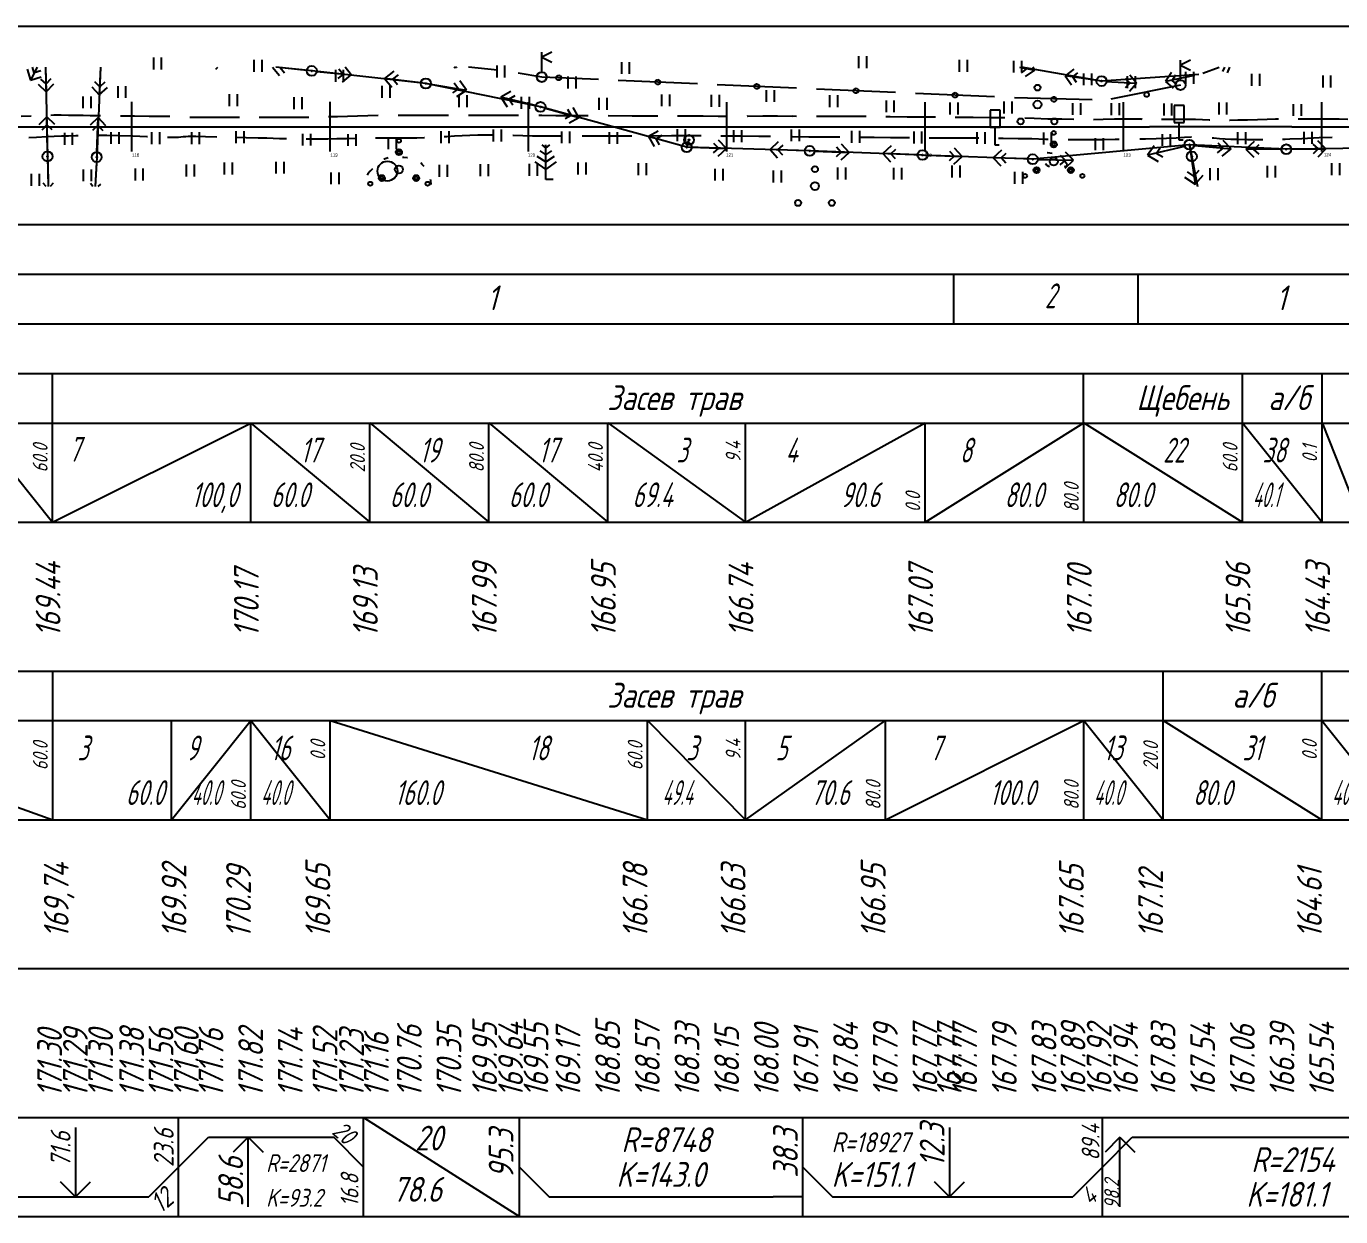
# Model space of a CAD drawing. Extents: x 2172 to 5772, y -842 to -248.
# Drawn here: x 5285.9 to 5418.5, y -730.6 to -610.6 of the extents above; entities that cross this region are included whole.
import ezdxf

# ---------------------------------------------------------------- set-up
doc = ezdxf.new("R2010")
doc.units = 0
doc.header["$MEASUREMENT"] = 0
doc.linetypes.add('CONTI', pattern=[0])
doc.layers.get('0').update_dxf_attribs({"linetype": 'CONTINUOUS'})
for name, color, linetype in [('DEFAULT', 7, 'CONTI'), ('SIT_LDEFAULT', 7, 'CONTI'), ('USLZNDEFAULT', 7, 'CONTI'), ('КРАСНЫЕ_ОТМЕТКИ', 1, 'CONTINUOUS'), ('ОСЬ_УКЛОН_И_КРИВАЯ', 1, 'CONTINUOUS'), ('ОТМЕТКИ_КЮВЕТОВ', 7, 'CONTINUOUS'), ('ЧЕРНЫЕ_ОТМЕТКИ', 7, 'CONTINUOUS')]:
    doc.layers.add(name, color=color, linetype=linetype)
doc.styles.add('SHRFT', font='TXT', dxfattribs={"width": 8.75})
doc.styles.add('ГОСТ', font='gost.TTF', dxfattribs={"oblique": 15, "height": 1})

# ---------------------------------------------------------------- blocks, each defined once
blk = doc.blocks.new('BL_2011')
at = {"color": 0}
for p, q in [((0, 0), (0, 6)), ((4, 0), (4, 6))]:
    blk.add_line(p, q, dxfattribs=at)
blk = doc.blocks.new('BL_26')
at = {"color": 0}
for radius in [2.5, 0.25]:
    blk.add_circle((0, 0), radius, dxfattribs=at)
blk = doc.blocks.new('BL_15')
at = {"color": 0}
for p, q in [((2.5, 17.5), (-2.5, 17.5)), ((-2.5, 17.5), (-2.5, 9)), ((2.5, 9), (2.5, 17.5)), ((-2.5, 9), (0, 9)), ((0, 0), (0, 9)), ((0, 9), (2.5, 9)), ((2, 0), (0, 0))]:
    blk.add_line(p, q, dxfattribs=at)
blk = doc.blocks.new('BL_4017')
at = {"color": 0}
for p, q in [((0, 2.5), (0, 12.5)), ((5, 12.5), (0, 10)), ((0, 10), (5, 7.5))]:
    blk.add_line(p, q, dxfattribs=at)
blk.add_circle((0, 0), 2.5, dxfattribs=at)
blk = doc.blocks.new('BL_2010')
at = {"color": 0}
for centre, radius in [((0, 14.45), 1), ((0, 8.65), 1.5), ((0, 8.65), 0.75), ((0, 0), 2), ((-14.45, -7.2), 1), ((-8.65, -4.35), 1.5), ((-8.65, -4.35), 0.75), ((8.65, -4.35), 1.5), ((8.65, -4.35), 0.75), ((14.45, -7.2), 1)]:
    blk.add_circle(centre, radius, dxfattribs=at)
blk = doc.blocks.new('BL_172')
at = {"color": 0}
for centre, radius in [((0, 8.5), 1.5), ((0, 0), 2), ((-8.5, -8.5), 1.5), ((8.5, -8.5), 1.5)]:
    blk.add_circle(centre, radius, dxfattribs=at)
blk = doc.blocks.new('BL_108')
at = {"color": 0}
for p, q in [((-3, 14.5), (0, 12.5)), ((-2, 17.5), (0, 15.75)), ((0, 0), (0, 17.5)), ((0, 15.75), (2, 17.5)), ((0, 12.5), (3, 14.5)), ((-5.5, 9), (0, 5)), ((-4.5, 11.75), (0, 9)), ((0, 9), (4.5, 11.75)), ((0, 5), (5.5, 9)), ((3.75, 0), (0, 0))]:
    blk.add_line(p, q, dxfattribs=at)
blk = doc.blocks.new('BL_2004')
at = {"color": 0}
blk.add_circle((0, 0), 5, dxfattribs=at)

msp = doc.modelspace()

# ---------------------------------------------------------------- linework, layer by layer
at = {"linetype": 'Continuous'}
for p, q in [((4736.6, -610.58), (5570.22, -610.58)), ((4736.6, -630.58), (5570.22, -630.58)), ((4736.6, -635.58), (5570.22, -635.58)), ((4736.6, -640.58), (5570.22, -640.58)), ((4736.6, -645.58), (5570.22, -645.58)), ((4736.6, -650.58), (5570.22, -650.58)), ((4736.6, -660.58), (5570.22, -660.58)), ((4736.6, -675.58), (5570.22, -675.58)), ((4736.6, -680.58), (5570.22, -680.58)), ((4736.6, -690.58), (5570.22, -690.58)), ((4736.6, -705.58), (5570.22, -705.58)), ((4736.6, -720.58), (5570.22, -720.58)), ((4736.6, -730.58), (5570.22, -730.58))]:
    msp.add_line(p, q, dxfattribs=at)
for p, q in [((5379.45, -635.58), (5379.45, -640.58)), ((5398.03, -635.58), (5398.03, -640.58))]:
    msp.add_line(p, q)
for points in [[(5288.6, -650.56), (5288.6, -645.58)], [(5392.55, -650.58), (5392.55, -645.58)], [(5408.6, -650.56), (5408.6, -645.58)], [(5416.62, -650.56), (5416.62, -645.58)], [(5288.6, -660.56), (5308.6, -650.58)], [(5288.61, -680.58), (5288.61, -675.58)], [(5400.59, -680.58), (5400.59, -675.58)], [(5416.6, -680.58), (5416.6, -675.58)]]:
    msp.add_lwpolyline(points, dxfattribs=at)
at = {"layer": 'DEFAULT', "color": 12, "linetype": 'CONTI'}
for p, q in [((5296.6, -623.22), (5296.6, -618.21)), ((5316.6, -623.22), (5316.6, -618.21)), ((5336.6, -623.22), (5336.6, -618.22)), ((5356.6, -623.22), (5356.6, -618.22)), ((5376.6, -623.22), (5376.59, -618.22)), ((5396.6, -623.21), (5396.59, -618.22)), ((5416.6, -623.22), (5416.6, -618.22)), ((5280.41, -620.72), (5321.17, -620.72)), ((5321.17, -620.72), (5322.46, -620.72)), ((5322.46, -620.72), (5323.76, -620.72)), ((5323.76, -620.72), (5325.05, -620.72)), ((5325.05, -620.72), (5326.34, -620.72)), ((5326.34, -620.72), (5327.63, -620.72)), ((5327.63, -620.72), (5328.93, -620.72)), ((5328.93, -620.72), (5330.22, -620.72)), ((5330.22, -620.72), (5331.51, -620.72)), ((5331.51, -620.72), (5332.8, -620.72)), ((5332.8, -620.72), (5334.1, -620.72)), ((5334.1, -620.72), (5335.39, -620.72)), ((5335.39, -620.72), (5336.68, -620.72)), ((5336.68, -620.72), (5337.98, -620.72)), ((5337.98, -620.72), (5387.23, -620.72)), ((5399.82, -620.72), (5399.23, -620.72)), ((5400.4, -620.72), (5399.82, -620.72)), ((5400.99, -620.72), (5400.4, -620.72)), ((5401.58, -620.72), (5400.99, -620.72)), ((5413.58, -620.72), (5467.43, -620.72))]:
    msp.add_line(p, q, dxfattribs=at)
for points in [[(5387.23, -620.72, 0), (5387.99, -620.72, 0)], [(5387.99, -620.72, 0), (5388.73, -620.72, 0)], [(5388.73, -620.72, 0), (5389.44, -620.72, 0)], [(5389.44, -620.72, 0), (5390.12, -620.72, 0)], [(5390.12, -620.72, 0), (5390.79, -620.72, 0)], [(5390.79, -620.72, 0), (5391.42, -620.72, 0)], [(5391.42, -620.72, 0), (5392.03, -620.72, 0)], [(5392.03, -620.72, 0), (5392.62, -620.72, 0)], [(5392.62, -620.72, 0), (5393.18, -620.71, 0)], [(5393.18, -620.71, 0), (5393.72, -620.71, 0)], [(5393.72, -620.71, 0), (5394.23, -620.72, 0)], [(5394.23, -620.72, 0), (5394.72, -620.72, 0)], [(5394.72, -620.72, 0), (5395.18, -620.72, 0)], [(5395.18, -620.72, 0), (5395.62, -620.71, 0)], [(5395.62, -620.71, 0), (5396.03, -620.71, 0)], [(5396.03, -620.71, 0), (5396.42, -620.72, 0)], [(5396.42, -620.72, 0), (5396.78, -620.71, 0)], [(5396.78, -620.71, 0), (5397.12, -620.72, 0)], [(5397.12, -620.72, 0), (5397.43, -620.72, 0)], [(5397.43, -620.72, 0), (5397.72, -620.72, 0)], [(5397.72, -620.72, 0), (5397.98, -620.72, 0)], [(5397.98, -620.72, 0), (5398.22, -620.72, 0)], [(5398.22, -620.72, 0), (5398.43, -620.72, 0)], [(5398.43, -620.72, 0), (5398.62, -620.72, 0)], [(5398.62, -620.72, 0), (5398.78, -620.72, 0)], [(5398.78, -620.72, 0), (5398.92, -620.72, 0)], [(5398.92, -620.72, 0), (5399.03, -620.72, 0)], [(5399.03, -620.72, 0), (5399.12, -620.72, 0)], [(5399.12, -620.72, 0), (5399.18, -620.72, 0)], [(5399.18, -620.72, 0), (5399.22, -620.72, 0)], [(5399.22, -620.72, 0), (5399.23, -620.72, 0)], [(5401.59, -620.72, 0), (5401.58, -620.72, 0)], [(5401.63, -620.72, 0), (5401.59, -620.72, 0)], [(5401.69, -620.72, 0), (5401.63, -620.72, 0)], [(5401.78, -620.72, 0), (5401.69, -620.72, 0)], [(5401.89, -620.72, 0), (5401.78, -620.72, 0)], [(5402.03, -620.72, 0), (5401.89, -620.72, 0)], [(5402.19, -620.72, 0), (5402.03, -620.72, 0)], [(5402.38, -620.72, 0), (5402.19, -620.72, 0)], [(5402.59, -620.71, 0), (5402.38, -620.72, 0)], [(5402.83, -620.72, 0), (5402.59, -620.71, 0)], [(5403.09, -620.72, 0), (5402.83, -620.72, 0)], [(5403.38, -620.72, 0), (5403.09, -620.72, 0)], [(5403.69, -620.72, 0), (5403.38, -620.72, 0)], [(5404.03, -620.72, 0), (5403.69, -620.72, 0)], [(5404.39, -620.72, 0), (5404.03, -620.72, 0)], [(5404.77, -620.72, 0), (5404.39, -620.72, 0)], [(5405.19, -620.72, 0), (5404.77, -620.72, 0)], [(5405.62, -620.72, 0), (5405.19, -620.72, 0)], [(5406.09, -620.72, 0), (5405.62, -620.72, 0)], [(5406.57, -620.72, 0), (5406.09, -620.72, 0)], [(5407.08, -620.71, 0), (5406.57, -620.72, 0)], [(5407.62, -620.72, 0), (5407.08, -620.71, 0)], [(5408.18, -620.72, 0), (5407.62, -620.72, 0)], [(5408.77, -620.72, 0), (5408.18, -620.72, 0)], [(5409.38, -620.72, 0), (5408.77, -620.72, 0)], [(5410.02, -620.72, 0), (5409.38, -620.72, 0)], [(5410.68, -620.72, 0), (5410.02, -620.72, 0)], [(5411.37, -620.72, 0), (5410.68, -620.72, 0)], [(5412.08, -620.72, 0), (5411.37, -620.72, 0)], [(5412.82, -620.72, 0), (5412.08, -620.72, 0)], [(5413.58, -620.72, 0), (5412.82, -620.72, 0)]]:
    msp.add_polyline3d(points, dxfattribs=at)
at = {"layer": 'SIT_LDEFAULT', "color": 7}
for p, q in [((5286.04, -614.91), (5286.36, -616)), ((5287.05, -614.72), (5286.36, -616)), ((5286.74, -615.29), (5286.57, -614.72)), ((5287.9, -614.72), (5288.09, -623.7)), ((5287.9, -614.72), (5287.96, -617.19)), ((5293.43, -614.72), (5293.05, -623.77)), ((5293.43, -614.72), (5293.31, -617.5)), ((5305.05, -614.9), (5305.28, -614.72)), ((5310.79, -614.72), (5311.47, -615.56)), ((5314.74, -615.08), (5311.12, -614.72)), ((5314.24, -615.03), (5311.13, -614.72)), ((5311.56, -614.76), (5311.61, -614.72)), ((5312, -615.31), (5311.56, -614.76)), ((5317.48, -614.86), (5317.92, -615.41)), ((5318.72, -615.49), (5318.09, -614.72)), ((5329.14, -614.74), (5329.09, -614.72)), ((5329.21, -614.76), (5329.14, -614.74)), ((5329.28, -614.75), (5329.21, -614.76)), ((5329.34, -614.74), (5329.28, -614.75)), ((5329.38, -614.72), (5329.34, -614.74)), ((5333.46, -614.99), (5330.53, -614.72)), ((5386.11, -614.72), (5387.65, -615)), ((5386.86, -614.85), (5386.28, -615.26)), ((5394.38, -616.11), (5386.3, -614.72)), ((5386.72, -615.64), (5387.65, -615)), ((5386.77, -614.72), (5386.86, -614.85)), ((5387.65, -615), (5387.45, -614.72)), ((5391.58, -614.9), (5390.72, -615.57)), ((5404.61, -615.32), (5406.24, -614.72)), ((5406.77, -614.72), (5406.58, -615.14)), ((5407.09, -615.26), (5407.32, -614.72)), ((5286.36, -616), (5287.44, -615.67)), ((5287.42, -615.09), (5286.74, -615.29)), ((5287.94, -616.39), (5287.43, -615.9)), ((5288.43, -615.88), (5287.94, -616.39)), ((5293.35, -616.7), (5292.87, -616.18)), ((5293.87, -616.22), (5293.35, -616.7)), ((5326.24, -616.35), (5314.74, -615.08)), ((5315.24, -615.13), (5318.72, -615.49)), ((5317.92, -615.41), (5317.37, -615.85)), ((5317.84, -616.2), (5318.72, -615.49)), ((5323.01, -615.12), (5322.08, -615.83)), ((5325.72, -616.27), (5322.08, -615.83)), ((5322.08, -615.83), (5322.82, -616.71)), ((5322.91, -615.92), (5323.5, -615.48)), ((5323.37, -616.47), (5322.91, -615.92)), ((5337.8, -618.71), (5326.24, -616.35)), ((5329.11, -616.29), (5329.53, -616.88)), ((5330.35, -617.03), (5329.68, -616.09)), ((5337.93, -615.7), (5335.55, -615.3)), ((5343.64, -615.95), (5337.93, -615.7)), ((5339.4, -615.74), (5339.41, -615.68)), ((5339.4, -615.81), (5339.4, -615.74)), ((5339.41, -615.87), (5339.4, -615.81)), ((5339.41, -615.68), (5339.44, -615.63)), ((5339.44, -615.92), (5339.41, -615.87)), ((5339.44, -615.63), (5339.48, -615.58)), ((5339.49, -615.97), (5339.44, -615.92)), ((5339.48, -615.58), (5339.54, -615.55)), ((5339.54, -616), (5339.49, -615.97)), ((5339.54, -615.55), (5339.6, -615.53)), ((5339.6, -616.02), (5339.54, -616)), ((5339.6, -615.53), (5339.66, -615.52)), ((5339.66, -616.02), (5339.6, -616.02)), ((5339.66, -615.52), (5339.72, -615.54)), ((5339.72, -616.01), (5339.66, -616.02)), ((5339.72, -615.54), (5339.78, -615.56)), ((5339.78, -615.98), (5339.72, -616.01)), ((5339.78, -615.56), (5339.82, -615.6)), ((5339.83, -615.94), (5339.78, -615.98)), ((5339.82, -615.6), (5339.86, -615.65)), ((5339.86, -615.89), (5339.83, -615.94)), ((5339.86, -615.65), (5339.89, -615.71)), ((5339.89, -615.83), (5339.86, -615.89)), ((5339.89, -615.71), (5339.89, -615.77)), ((5339.89, -615.77), (5339.89, -615.83)), ((5353.63, -616.39), (5345.64, -616.04)), ((5349.39, -616.18), (5349.4, -616.12)), ((5349.39, -616.24), (5349.39, -616.18)), ((5349.4, -616.3), (5349.39, -616.24)), ((5349.4, -616.12), (5349.43, -616.07)), ((5349.43, -616.36), (5349.4, -616.3)), ((5349.43, -616.07), (5349.47, -616.02)), ((5349.48, -616.4), (5349.43, -616.36)), ((5349.47, -616.02), (5349.53, -615.99)), ((5349.53, -615.99), (5349.59, -615.97)), ((5349.59, -615.97), (5349.65, -615.96)), ((5349.65, -615.96), (5349.71, -615.97)), ((5349.71, -615.97), (5349.77, -616)), ((5349.77, -616), (5349.82, -616.04)), ((5349.82, -616.04), (5349.85, -616.09)), ((5349.85, -616.33), (5349.82, -616.38)), ((5349.85, -616.09), (5349.88, -616.15)), ((5349.88, -616.27), (5349.85, -616.33)), ((5349.88, -616.15), (5349.88, -616.21)), ((5349.88, -616.21), (5349.88, -616.27)), ((5393.93, -616.06), (5390.72, -615.57)), ((5390.72, -615.57), (5391.35, -616.48)), ((5391.47, -615.69), (5391.99, -615.27)), ((5391.86, -616.26), (5391.47, -615.69)), ((5404.19, -615.45), (5394.38, -616.11)), ((5394.83, -616.16), (5397.92, -616.32)), ((5397.22, -616.31), (5396.77, -616.8)), ((5396.8, -615.8), (5397.22, -616.31)), ((5397.21, -617.11), (5397.92, -616.32)), ((5397.92, -616.32), (5397.24, -615.51)), ((5401.42, -615.25), (5400.83, -616.14)), ((5403.77, -615.56), (5400.83, -616.14)), ((5400.83, -616.14), (5401.6, -616.83)), ((5401.51, -616.04), (5401.86, -615.47)), ((5401.99, -616.46), (5401.51, -616.04)), ((5287.14, -616.41), (5287.96, -617.19)), ((5287.96, -617.19), (5288.74, -616.38)), ((5292.55, -616.67), (5293.31, -617.5)), ((5293.31, -617.5), (5294.14, -616.74)), ((5326.75, -616.42), (5330.35, -617.03)), ((5329.53, -616.88), (5328.93, -617.28)), ((5329.38, -617.66), (5330.35, -617.03)), ((5334.82, -617.14), (5333.82, -617.74)), ((5334.62, -617.92), (5335.25, -617.55)), ((5349.53, -616.44), (5349.48, -616.4)), ((5349.59, -616.46), (5349.53, -616.44)), ((5349.65, -616.46), (5349.59, -616.46)), ((5349.71, -616.45), (5349.65, -616.46)), ((5349.77, -616.42), (5349.71, -616.45)), ((5349.82, -616.38), (5349.77, -616.42)), ((5363.62, -616.82), (5355.63, -616.47)), ((5359.38, -616.62), (5359.39, -616.56)), ((5359.38, -616.68), (5359.38, -616.62)), ((5359.39, -616.74), (5359.38, -616.68)), ((5359.39, -616.56), (5359.42, -616.5)), ((5359.42, -616.8), (5359.39, -616.74)), ((5359.42, -616.5), (5359.46, -616.46)), ((5359.47, -616.84), (5359.42, -616.8)), ((5359.46, -616.46), (5359.52, -616.42)), ((5359.52, -616.88), (5359.47, -616.84)), ((5359.52, -616.42), (5359.58, -616.4)), ((5359.58, -616.89), (5359.52, -616.88)), ((5359.58, -616.4), (5359.64, -616.4)), ((5359.64, -616.9), (5359.58, -616.89)), ((5359.64, -616.4), (5359.7, -616.41)), ((5359.7, -616.89), (5359.64, -616.9)), ((5359.7, -616.41), (5359.76, -616.44)), ((5359.76, -616.86), (5359.7, -616.89)), ((5359.76, -616.44), (5359.81, -616.48)), ((5359.81, -616.82), (5359.76, -616.86)), ((5359.81, -616.48), (5359.84, -616.53)), ((5359.84, -616.77), (5359.81, -616.82)), ((5359.84, -616.53), (5359.87, -616.58)), ((5359.87, -616.71), (5359.84, -616.77)), ((5359.87, -616.58), (5359.87, -616.65)), ((5359.87, -616.65), (5359.87, -616.71)), ((5373.61, -617.26), (5365.62, -616.91)), ((5369.37, -617.05), (5369.38, -616.99)), ((5369.37, -617.12), (5369.37, -617.05)), ((5369.38, -617.18), (5369.37, -617.12)), ((5369.38, -616.99), (5369.41, -616.94)), ((5369.41, -617.23), (5369.38, -617.18)), ((5369.41, -616.94), (5369.46, -616.89)), ((5369.46, -617.28), (5369.41, -617.23)), ((5369.46, -616.89), (5369.51, -616.86)), ((5369.51, -617.31), (5369.46, -617.28)), ((5369.51, -616.86), (5369.57, -616.84)), ((5369.57, -617.33), (5369.51, -617.31)), ((5369.57, -616.84), (5369.63, -616.83)), ((5369.63, -617.33), (5369.57, -617.33)), ((5369.63, -616.83), (5369.69, -616.85)), ((5369.69, -617.32), (5369.63, -617.33)), ((5369.69, -616.85), (5369.75, -616.87)), ((5369.75, -617.29), (5369.69, -617.32)), ((5369.75, -616.87), (5369.8, -616.91)), ((5369.8, -617.25), (5369.75, -617.29)), ((5369.8, -616.91), (5369.83, -616.96)), ((5369.84, -617.2), (5369.8, -617.25)), ((5369.83, -616.96), (5369.86, -617.02)), ((5369.86, -617.15), (5369.84, -617.2)), ((5369.86, -617.02), (5369.87, -617.08)), ((5369.87, -617.08), (5369.86, -617.15)), ((5383.6, -617.7), (5375.61, -617.35)), ((5379.36, -617.49), (5379.37, -617.43)), ((5379.36, -617.55), (5379.36, -617.49)), ((5379.37, -617.62), (5379.36, -617.55)), ((5379.37, -617.43), (5379.4, -617.38)), ((5379.4, -617.67), (5379.37, -617.62)), ((5379.4, -617.38), (5379.45, -617.33)), ((5379.45, -617.72), (5379.4, -617.67)), ((5379.45, -617.33), (5379.5, -617.3)), ((5379.5, -617.3), (5379.56, -617.28)), ((5379.56, -617.28), (5379.62, -617.27)), ((5379.62, -617.27), (5379.68, -617.28)), ((5379.68, -617.28), (5379.74, -617.31)), ((5379.74, -617.31), (5379.79, -617.35)), ((5379.79, -617.35), (5379.82, -617.4)), ((5379.83, -617.64), (5379.79, -617.69)), ((5379.82, -617.4), (5379.85, -617.46)), ((5379.85, -617.58), (5379.83, -617.64)), ((5379.85, -617.46), (5379.86, -617.52)), ((5379.86, -617.52), (5379.85, -617.58)), ((5402.34, -616.51), (5395.31, -617.92)), ((5398.71, -617.43), (5398.73, -617.37)), ((5398.71, -617.49), (5398.71, -617.43)), ((5398.72, -617.55), (5398.71, -617.49)), ((5398.75, -617.61), (5398.72, -617.55)), ((5398.73, -617.37), (5398.76, -617.31)), ((5398.79, -617.65), (5398.75, -617.61)), ((5398.76, -617.31), (5398.8, -617.27)), ((5398.83, -617.69), (5398.79, -617.65)), ((5398.8, -617.27), (5398.85, -617.24)), ((5398.85, -617.24), (5398.9, -617.22)), ((5398.9, -617.22), (5398.95, -617.22)), ((5398.95, -617.22), (5399.01, -617.23)), ((5399.05, -617.68), (5399, -617.7)), ((5399.01, -617.23), (5399.06, -617.26)), ((5399.09, -617.64), (5399.05, -617.68)), ((5399.06, -617.26), (5399.1, -617.3)), ((5399.13, -617.59), (5399.09, -617.64)), ((5399.1, -617.3), (5399.13, -617.35)), ((5399.13, -617.35), (5399.15, -617.41)), ((5399.15, -617.53), (5399.13, -617.59)), ((5399.15, -617.41), (5399.16, -617.47)), ((5399.16, -617.47), (5399.15, -617.53)), ((5337.31, -618.58), (5333.82, -617.74)), ((5333.82, -617.74), (5334.44, -618.7)), ((5335, -618.52), (5334.62, -617.92)), ((5352.55, -622.77), (5337.8, -618.71)), ((5338.29, -618.84), (5341.66, -619.77)), ((5340.54, -618.94), (5340.89, -619.56)), ((5341.66, -619.77), (5341.1, -618.78)), ((5379.5, -617.75), (5379.45, -617.72)), ((5379.56, -617.77), (5379.5, -617.75)), ((5379.62, -617.77), (5379.56, -617.77)), ((5379.68, -617.76), (5379.62, -617.77)), ((5379.74, -617.73), (5379.68, -617.76)), ((5379.79, -617.69), (5379.74, -617.73)), ((5393.43, -618), (5385.6, -617.78)), ((5389.33, -617.92), (5389.34, -617.86)), ((5389.33, -617.99), (5389.33, -617.92)), ((5389.35, -618.05), (5389.33, -617.99)), ((5389.34, -617.86), (5389.37, -617.81)), ((5389.38, -618.1), (5389.35, -618.05)), ((5389.37, -617.81), (5389.41, -617.76)), ((5389.42, -618.15), (5389.38, -618.1)), ((5389.41, -617.76), (5389.46, -617.73)), ((5389.47, -618.18), (5389.42, -618.15)), ((5389.46, -617.73), (5389.52, -617.71)), ((5389.53, -618.2), (5389.47, -618.18)), ((5389.52, -617.71), (5389.58, -617.7)), ((5389.59, -618.2), (5389.53, -618.2)), ((5389.58, -617.7), (5389.64, -617.71)), ((5389.65, -618.19), (5389.59, -618.2)), ((5389.64, -617.71), (5389.7, -617.74)), ((5389.71, -618.16), (5389.65, -618.19)), ((5389.7, -617.74), (5389.75, -617.78)), ((5389.75, -618.12), (5389.71, -618.16)), ((5389.75, -617.78), (5389.78, -617.83)), ((5389.79, -618.07), (5389.75, -618.12)), ((5389.78, -617.83), (5389.81, -617.89)), ((5389.81, -618.01), (5389.79, -618.07)), ((5389.81, -617.89), (5389.82, -617.95)), ((5389.82, -617.95), (5389.81, -618.01)), ((5398.89, -617.71), (5398.83, -617.69)), ((5398.94, -617.71), (5398.89, -617.71)), ((5399, -617.7), (5398.94, -617.71)), ((5286.44, -619.64), (5285.42, -619.69)), ((5288.01, -619.7), (5287.23, -620.52)), ((5288.08, -623.2), (5288.01, -619.7)), ((5288.83, -620.48), (5288.01, -619.7)), ((5288.73, -619.55), (5288.44, -619.56)), ((5289.46, -619.55), (5288.73, -619.55)), ((5290.2, -619.56), (5289.46, -619.55)), ((5290.93, -619.57), (5290.2, -619.56)), ((5291.67, -619.59), (5290.93, -619.57)), ((5292.4, -619.61), (5291.67, -619.59)), ((5293.21, -619.77), (5292.38, -620.54)), ((5293.14, -619.62), (5292.4, -619.61)), ((5293.07, -623.27), (5293.21, -619.77)), ((5293.44, -619.62), (5293.14, -619.62)), ((5293.98, -620.61), (5293.21, -619.77)), ((5296.86, -619.65), (5295.44, -619.64)), ((5298.34, -619.67), (5296.86, -619.65)), ((5299.65, -619.68), (5298.34, -619.66)), ((5300.44, -619.69), (5299.65, -619.68)), ((5302.45, -619.78), (5302.44, -619.78)), ((5302.94, -619.78), (5302.45, -619.78)), ((5303.9, -619.78), (5302.94, -619.78)), ((5305.18, -619.78), (5303.9, -619.78)), ((5306.61, -619.78), (5305.18, -619.78)), ((5307.44, -619.78), (5306.61, -619.78)), ((5310.13, -619.79), (5309.44, -619.79)), ((5310.77, -619.79), (5310.13, -619.79)), ((5311.41, -619.79), (5310.77, -619.79)), ((5312.06, -619.79), (5311.41, -619.79)), ((5312.7, -619.79), (5312.06, -619.79)), ((5313.35, -619.79), (5312.7, -619.79)), ((5313.99, -619.78), (5313.35, -619.79)), ((5314.44, -619.77), (5313.99, -619.78)), ((5317.32, -619.7), (5316.44, -619.72)), ((5319.34, -619.65), (5317.32, -619.7)), ((5321.44, -619.59), (5319.34, -619.65)), ((5323.54, -619.56), (5323.46, -619.56)), ((5325.24, -619.56), (5323.54, -619.56)), ((5326.33, -619.57), (5325.24, -619.56)), ((5327.03, -619.58), (5326.33, -619.57)), ((5327.73, -619.58), (5327.03, -619.58)), ((5328.43, -619.59), (5327.73, -619.58)), ((5328.52, -619.59), (5328.43, -619.59)), ((5331.24, -619.59), (5330.54, -619.59)), ((5332.01, -619.58), (5331.24, -619.59)), ((5332.89, -619.57), (5332.01, -619.58)), ((5333.86, -619.57), (5332.89, -619.57)), ((5334.88, -619.56), (5333.86, -619.57)), ((5335.6, -619.57), (5334.88, -619.56)), ((5337.95, -619.59), (5337.62, -619.58)), ((5339.36, -619.6), (5337.95, -619.59)), ((5341.53, -619.61), (5339.36, -619.6)), ((5340.89, -619.56), (5340.28, -619.91)), ((5340.68, -620.33), (5341.66, -619.77)), ((5342.62, -619.62), (5341.53, -619.61)), ((5347.04, -619.63), (5344.63, -619.62)), ((5349.63, -619.64), (5347.04, -619.64)), ((5352.33, -619.65), (5351.63, -619.65)), ((5354.22, -619.65), (5352.33, -619.65)), ((5355.72, -619.66), (5354.22, -619.65)), ((5356.62, -619.66), (5355.72, -619.66)), ((5358.71, -619.65), (5358.63, -619.66)), ((5360.21, -619.65), (5358.71, -619.66)), ((5361.71, -619.65), (5360.21, -619.65)), ((5363.21, -619.66), (5361.71, -619.65)), ((5363.63, -619.66), (5363.21, -619.65)), ((5366.26, -619.67), (5365.63, -619.66)), ((5367.91, -619.68), (5366.26, -619.67)), ((5369.62, -619.69), (5367.91, -619.68)), ((5370.63, -619.69), (5369.62, -619.69)), ((5373.08, -619.71), (5372.63, -619.71)), ((5374.78, -619.73), (5373.08, -619.71)), ((5376.42, -619.74), (5374.78, -619.73)), ((5377.63, -619.75), (5376.42, -619.74)), ((5379.73, -619.77), (5379.62, -619.77)), ((5381.42, -619.78), (5379.73, -619.77)), ((5383.09, -619.8), (5381.42, -619.78)), ((5384.63, -619.82), (5383.09, -619.8)), ((5387.59, -619.88), (5386.63, -619.86)), ((5388.95, -619.93), (5387.59, -619.88)), ((5390.38, -619.96), (5388.95, -619.93)), ((5391.6, -619.99), (5390.38, -619.96)), ((5394.54, -619.99), (5393.58, -620)), ((5395.7, -619.96), (5394.54, -619.99)), ((5396.65, -619.94), (5395.7, -619.96)), ((5397.5, -619.95), (5396.65, -619.94)), ((5398.38, -619.96), (5397.5, -619.95)), ((5398.47, -619.97), (5398.38, -619.96)), ((5400.98, -619.99), (5400.42, -619.99)), ((5401.78, -619.99), (5400.98, -619.99)), ((5402.5, -619.98), (5401.78, -619.99)), ((5403.18, -619.98), (5402.5, -619.98)), ((5403.87, -619.99), (5403.18, -619.98)), ((5404.56, -620.01), (5403.87, -619.99)), ((5405.25, -620.04), (5404.56, -620.01)), ((5405.3, -620.04), (5405.25, -620.04)), ((5407.33, -620.07), (5407.27, -620.07)), ((5408.13, -620.06), (5407.33, -620.07)), ((5409.1, -620.05), (5408.13, -620.06)), ((5410.12, -620.02), (5409.1, -620.05)), ((5411.09, -619.99), (5410.12, -620.02)), ((5411.91, -619.96), (5411.09, -619.99)), ((5412.22, -619.95), (5411.91, -619.96)), ((5414.4, -619.94), (5414.22, -619.94)), ((5416.2, -619.96), (5414.4, -619.94)), ((5418.34, -619.96), (5416.2, -619.95)), ((5419.22, -619.97), (5418.34, -619.96)), ((5287.54, -621.01), (5288.03, -620.5)), ((5288.03, -620.5), (5288.54, -620.99)), ((5288.75, -621.67), (5289.49, -621.64)), ((5289.49, -621.64), (5290.22, -621.61)), ((5290.22, -621.61), (5290.95, -621.58)), ((5290.95, -621.58), (5291.19, -621.58)), ((5292.66, -621.05), (5293.18, -620.57)), ((5293.18, -620.57), (5293.66, -621.09)), ((5293.19, -621.56), (5294.08, -621.57)), ((5294.08, -621.57), (5295.32, -621.6)), ((5295.32, -621.6), (5296.7, -621.64)), ((5296.7, -621.64), (5298.09, -621.69)), ((5302.27, -621.67), (5302.52, -621.66)), ((5302.52, -621.66), (5303.05, -621.67)), ((5328.35, -621.69), (5329.13, -621.64)), ((5329.13, -621.64), (5329.91, -621.6)), ((5329.91, -621.6), (5330.69, -621.56)), ((5330.69, -621.56), (5331.47, -621.54)), ((5331.47, -621.54), (5332.28, -621.53)), ((5332.28, -621.53), (5333.05, -621.53)), ((5335.03, -621.57), (5335.05, -621.57)), ((5335.05, -621.57), (5336.02, -621.6)), ((5336.02, -621.6), (5336.99, -621.62)), ((5336.99, -621.62), (5337.93, -621.64)), ((5337.93, -621.64), (5339.24, -621.64)), ((5339.24, -621.64), (5340.01, -621.64)), ((5342, -621.64), (5343.51, -621.63)), ((5343.51, -621.63), (5346.07, -621.62)), ((5346.07, -621.62), (5347.01, -621.61)), ((5349.68, -621.14), (5348.69, -621.7)), ((5349.01, -621.61), (5351.01, -621.6)), ((5349.46, -621.92), (5350.08, -621.57)), ((5351.01, -621.6), (5352.97, -621.6)), ((5352.97, -621.6), (5354.01, -621.6)), ((5356, -621.62), (5356.39, -621.62)), ((5356.39, -621.62), (5358.11, -621.64)), ((5358.11, -621.64), (5359.82, -621.66)), ((5359.82, -621.66), (5361.01, -621.67)), ((5286.19, -621.79), (5286.98, -621.75)), ((5286.98, -621.75), (5288.02, -621.7)), ((5288.02, -621.7), (5288.75, -621.67)), ((5298.09, -621.69), (5298.18, -621.69)), ((5300.18, -621.76), (5300.28, -621.76)), ((5300.28, -621.76), (5300.8, -621.77)), ((5300.8, -621.77), (5301.04, -621.77)), ((5301.04, -621.77), (5301.29, -621.75)), ((5301.29, -621.75), (5301.54, -621.73)), ((5301.54, -621.73), (5301.78, -621.7)), ((5301.78, -621.7), (5302.03, -621.68)), ((5302.03, -621.68), (5302.27, -621.67)), ((5303.05, -621.67), (5304.03, -621.69)), ((5304.03, -621.69), (5305.18, -621.72)), ((5307.18, -621.77), (5308.11, -621.8)), ((5308.11, -621.8), (5309.32, -621.82)), ((5309.32, -621.82), (5310.2, -621.84)), ((5310.2, -621.84), (5310.85, -621.86)), ((5310.85, -621.86), (5311.5, -621.88)), ((5311.5, -621.88), (5312.16, -621.89)), ((5312.16, -621.89), (5312.18, -621.89)), ((5314.18, -621.93), (5314.77, -621.93)), ((5314.77, -621.93), (5315.5, -621.93)), ((5315.5, -621.93), (5316.35, -621.92)), ((5316.35, -621.92), (5317.28, -621.91)), ((5317.28, -621.91), (5318.25, -621.89)), ((5318.25, -621.89), (5319.18, -621.87)), ((5321.18, -621.84), (5321.65, -621.83)), ((5321.65, -621.83), (5322.39, -621.82)), ((5322.39, -621.82), (5323.13, -621.82)), ((5323.13, -621.82), (5323.86, -621.83)), ((5323.86, -621.83), (5324.6, -621.83)), ((5324.6, -621.83), (5325.34, -621.82)), ((5325.34, -621.82), (5326.07, -621.81)), ((5326.07, -621.81), (5326.12, -621.81)), ((5328.1, -621.7), (5328.35, -621.69)), ((5352.07, -622.63), (5348.69, -621.7)), ((5348.69, -621.7), (5349.25, -622.69)), ((5349.81, -622.53), (5349.46, -621.92)), ((5352.55, -622.77), (5352.78, -622.04)), ((5364.95, -623.14), (5352.55, -622.77)), ((5353.05, -622.78), (5356.55, -622.89)), ((5355.75, -622.86), (5355.23, -623.35)), ((5355.26, -622.35), (5355.75, -622.86)), ((5355.72, -623.66), (5356.55, -622.89)), ((5356.55, -622.89), (5355.77, -622.06)), ((5361.77, -622.24), (5360.95, -623.02)), ((5361.75, -623.04), (5362.26, -622.56)), ((5363.01, -621.69), (5363.2, -621.7)), ((5363.2, -621.7), (5364.85, -621.71)), ((5364.85, -621.71), (5366.49, -621.73)), ((5366.49, -621.73), (5368, -621.74)), ((5367.66, -622.74), (5368.14, -623.26)), ((5368.94, -623.29), (5368.17, -622.46)), ((5370.01, -621.76), (5371.45, -621.77)), ((5371.45, -621.77), (5373.09, -621.79)), ((5373.16, -622.64), (5372.33, -623.41)), ((5373.09, -621.79), (5374.71, -621.8)), ((5373.13, -623.44), (5373.65, -622.96)), ((5374.71, -621.8), (5375, -621.81)), ((5377, -621.82), (5377.91, -621.83)), ((5377.91, -621.83), (5379.56, -621.83)), ((5379.56, -621.83), (5381.23, -621.84)), ((5380.32, -623.71), (5379.56, -622.88)), ((5381.23, -621.84), (5382, -621.84)), ((5384, -621.85), (5384.46, -621.86)), ((5384.46, -621.86), (5385.96, -621.88)), ((5385.96, -621.88), (5387.35, -621.91)), ((5387.35, -621.91), (5388.73, -621.95)), ((5403.24, -622.52), (5387.45, -623.98)), ((5388.73, -621.95), (5389.01, -621.95)), ((5391.03, -622), (5391.67, -622)), ((5391.67, -622), (5393.12, -622.01)), ((5393.12, -622.01), (5394.5, -622)), ((5394.5, -622), (5395.74, -621.96)), ((5395.74, -621.96), (5396.17, -621.96)), ((5398.25, -621.93), (5398.83, -621.92)), ((5398.83, -621.92), (5399.9, -621.9)), ((5399.7, -622.64), (5399.01, -623.58)), ((5402.74, -622.69), (5399.01, -623.58)), ((5399.89, -623.42), (5400.3, -622.82)), ((5399.9, -621.9), (5400.94, -621.87)), ((5400.94, -621.87), (5401.9, -621.82)), ((5401.9, -621.82), (5402.74, -621.77)), ((5402.74, -621.77), (5403.41, -621.73)), ((5403.48, -623.7), (5403.24, -622.52)), ((5413.01, -622.98), (5403.24, -622.52)), ((5403.24, -622.52), (5404.06, -626.72)), ((5403.41, -621.74), (5403.46, -621.74)), ((5403.77, -622.6), (5407.45, -622.92)), ((5405.52, -621.82), (5405.69, -621.83)), ((5405.69, -621.83), (5406.26, -621.88)), ((5406.61, -622.87), (5406.04, -623.34)), ((5406.12, -622.34), (5406.61, -622.87)), ((5406.26, -621.88), (5406.84, -621.93)), ((5406.55, -623.67), (5407.45, -622.92)), ((5407.45, -622.92), (5406.66, -622.08)), ((5406.84, -621.93), (5407.41, -621.95)), ((5407.41, -621.95), (5408.13, -621.97)), ((5408.13, -621.97), (5409.09, -621.98)), ((5409.76, -622.19), (5408.93, -622.97)), ((5412.5, -622.98), (5408.93, -622.97)), ((5408.93, -622.97), (5409.74, -623.78)), ((5409.09, -621.98), (5410.14, -621.99)), ((5409.75, -622.99), (5410.27, -622.49)), ((5410.27, -623.49), (5409.75, -622.99)), ((5410.14, -621.99), (5410.63, -621.99)), ((5412.64, -621.96), (5412.68, -621.96)), ((5412.68, -621.96), (5412.91, -621.96)), ((5412.91, -621.96), (5413.37, -621.94)), ((5424.19, -622.84), (5413.01, -622.98)), ((5413.37, -621.94), (5414.57, -621.88)), ((5413.51, -622.97), (5417.01, -622.93)), ((5414.57, -621.88), (5416.33, -621.8)), ((5415.7, -622.45), (5416.21, -622.94)), ((5416.21, -622.94), (5415.71, -623.45)), ((5417.01, -622.93), (5416.2, -622.14)), ((5416.22, -623.74), (5417.01, -622.93)), ((5416.33, -621.8), (5417.64, -621.75)), ((5288.09, -623.7), (5288.16, -626.72)), ((5288.11, -624.2), (5288.16, -626.72)), ((5293.05, -623.77), (5292.91, -626.72)), ((5293.02, -624.27), (5292.91, -626.72)), ((5322.14, -623.94), (5321.99, -624.01)), ((5322.34, -623.87), (5322.14, -623.94)), ((5322.45, -623.85), (5322.34, -623.87)), ((5324.01, -623.82), (5323.9, -623.81)), ((5324.36, -623.85), (5324.01, -623.82)), ((5324.38, -623.86), (5324.36, -623.85)), ((5364.45, -623.13), (5360.95, -623.02)), ((5360.95, -623.02), (5361.72, -623.84)), ((5362.23, -623.56), (5361.75, -623.04)), ((5376.33, -623.56), (5364.95, -623.14)), ((5365.45, -623.16), (5368.94, -623.29)), ((5368.14, -623.26), (5367.63, -623.74)), ((5368.12, -624.06), (5368.94, -623.29)), ((5375.83, -623.54), (5372.33, -623.41)), ((5372.33, -623.41), (5373.1, -624.24)), ((5373.61, -623.96), (5373.13, -623.44)), ((5387.45, -623.98), (5376.33, -623.56)), ((5376.83, -623.58), (5380.32, -623.71)), ((5379.53, -623.68), (5379.01, -624.16)), ((5379.05, -623.16), (5379.53, -623.68)), ((5379.5, -624.48), (5380.32, -623.71)), ((5384.29, -623.06), (5383.46, -623.83)), ((5386.96, -623.96), (5383.46, -623.83)), ((5383.46, -623.83), (5384.23, -624.66)), ((5384.26, -623.86), (5384.77, -623.38)), ((5384.74, -624.38), (5384.26, -623.86)), ((5387.96, -624), (5391.55, -624.08)), ((5388.93, -623.35), (5388.91, -623.35)), ((5389.18, -623.37), (5388.93, -623.35)), ((5389.41, -623.41), (5389.18, -623.37)), ((5390.72, -624.07), (5390.19, -624.56)), ((5390.21, -623.56), (5390.72, -624.07)), ((5390.82, -624.37), (5390.68, -624.2)), ((5390.7, -624.87), (5391.55, -624.08)), ((5391.55, -624.08), (5390.73, -623.27)), ((5399.01, -623.58), (5400.09, -624.2)), ((5400.56, -623.79), (5399.89, -623.42)), ((5403.31, -623.02), (5403.83, -626.49)), ((5320.4, -625.46), (5320.31, -625.59)), ((5320.63, -625.2), (5320.4, -625.46)), ((5320.87, -624.96), (5320.63, -625.2)), ((5325.87, -624.5), (5325.73, -624.36)), ((5326.06, -624.72), (5325.87, -624.5)), ((5388.73, -624.4), (5388.73, -624.41)), ((5388.73, -624.41), (5388.88, -624.58)), ((5388.88, -624.58), (5389.03, -624.69)), ((5389.03, -624.69), (5389.12, -624.72)), ((5390.66, -624.73), (5390.78, -624.7)), ((5390.78, -624.7), (5390.9, -624.63)), ((5390.91, -624.53), (5390.82, -624.37)), ((5390.9, -624.63), (5390.91, -624.53)), ((5403.7, -625.7), (5403.04, -625.26)), ((5404.2, -625.13), (5403.7, -625.7)), ((5403.83, -626.49), (5404.63, -625.58)), ((5287.97, -626.72), (5287.65, -626.41)), ((5288.65, -626.39), (5288.34, -626.72)), ((5292.67, -626.72), (5292.42, -626.44)), ((5293.42, -626.49), (5293.17, -626.72)), ((5326.74, -626.15), (5326.71, -626.04)), ((5326.79, -626.49), (5326.74, -626.15)), ((5326.79, -626.53), (5326.79, -626.49)), ((5402.75, -625.79), (5403.83, -626.49))]:
    msp.add_line(p, q, dxfattribs=at)
at = {"layer": 'ОСЬ_УКЛОН_И_КРИВАЯ'}
for p, q in [((5301.31, -730.58), (5301.31, -720.58)), ((5319.95, -730.58), (5319.95, -720.58)), ((5319.95, -720.58), (5335.67, -730.58)), ((5335.67, -730.58), (5335.67, -720.58)), ((5364.26, -730.58), (5364.26, -720.58)), ((5394.48, -730.58), (5394.48, -720.58)), ((5290.91, -721.58), (5290.91, -728.58)), ((5379.05, -721.58), (5379.05, -728.58)), ((5301.31, -725.58), (5304.31, -722.58)), ((5304.31, -722.58), (5316.95, -722.58)), ((5308.32, -722.58), (5306.82, -724.08)), ((5308.32, -729.58), (5308.32, -722.58)), ((5308.32, -722.58), (5309.82, -724.08)), ((5319.95, -725.58), (5316.95, -722.58)), ((5394.48, -725.58), (5397.48, -722.58)), ((5396.24, -722.58), (5394.74, -724.08)), ((5396.24, -729.58), (5396.24, -722.58)), ((5396.24, -722.58), (5397.74, -724.08)), ((5397.48, -722.58), (5427.71, -722.58)), ((5301.31, -725.58), (5298.31, -728.58)), ((5335.67, -725.58), (5338.67, -728.58)), ((5364.26, -725.58), (5367.26, -728.58)), ((5394.48, -725.58), (5391.48, -728.58)), ((5290.91, -728.58), (5289.41, -727.08)), ((5290.91, -728.58), (5292.41, -727.08)), ((5379.05, -728.58), (5377.55, -727.08)), ((5379.05, -728.58), (5380.55, -727.08)), ((5273.17, -728.58), (5298.31, -728.58)), ((5338.67, -728.58), (5361.26, -728.58)), ((5364.26, -728.58), (5361.26, -728.58)), ((5367.26, -728.58), (5391.48, -728.58))]:
    msp.add_line(p, q, dxfattribs=at)
at = {"layer": 'ОТМЕТКИ_КЮВЕТОВ'}
for p, q in [((5280.58, -650.56), (5288.6, -660.56)), ((5288.6, -660.56), (5288.6, -650.56)), ((5308.6, -660.56), (5308.6, -650.58)), ((5308.6, -650.58), (5320.6, -660.56)), ((5320.6, -660.56), (5320.6, -650.56)), ((5320.6, -650.56), (5332.6, -660.56)), ((5332.6, -660.56), (5332.6, -650.56)), ((5332.6, -650.56), (5344.6, -660.56)), ((5344.6, -660.56), (5344.6, -650.56)), ((5344.6, -650.56), (5358.48, -660.56)), ((5358.48, -660.56), (5358.48, -650.56)), ((5358.48, -660.56), (5376.6, -650.56)), ((5376.6, -660.56), (5376.6, -650.56)), ((5376.6, -660.56), (5392.59, -650.56)), ((5392.59, -660.56), (5392.59, -650.56)), ((5392.59, -650.56), (5408.6, -660.56)), ((5408.6, -660.56), (5408.6, -650.56)), ((5408.6, -650.56), (5416.62, -660.56)), ((5416.62, -660.56), (5416.62, -650.56)), ((5416.62, -650.56), (5420.6, -660.56)), ((5260.6, -680.58), (5288.61, -690.58)), ((5288.61, -690.58), (5288.61, -680.58)), ((5300.6, -690.58), (5300.6, -680.58)), ((5300.6, -690.58), (5308.6, -680.58)), ((5308.6, -690.58), (5308.6, -680.58)), ((5308.6, -680.58), (5316.6, -690.58)), ((5316.6, -690.58), (5316.6, -680.58)), ((5316.6, -680.58), (5348.6, -690.58)), ((5348.6, -690.58), (5348.6, -680.58)), ((5348.6, -680.58), (5358.48, -690.58)), ((5358.48, -690.58), (5358.48, -680.58)), ((5358.48, -690.58), (5372.6, -680.58)), ((5372.6, -690.58), (5372.6, -680.58)), ((5372.6, -690.58), (5392.59, -680.58)), ((5392.59, -690.58), (5392.59, -680.58)), ((5392.59, -680.58), (5400.59, -690.58)), ((5400.59, -690.58), (5400.59, -680.58)), ((5400.59, -680.58), (5416.6, -690.58)), ((5416.6, -690.58), (5416.6, -680.58)), ((5416.6, -680.58), (5424.6, -690.58))]:
    msp.add_line(p, q, dxfattribs=at)

# ---------------------------------------------------------------- block references
at = {"layer": 'USLZNDEFAULT', "color": 7, "xscale": 0.1999999999998181, "yscale": 0.1999999999999318, "zscale": 0.1999999999999034}
for name, p in [('BL_4017', (5337.93, -615.7)), ('BL_2011', (5369.9, -614.8)), ('BL_2011', (5298.8, -614.93)), ('BL_2011', (5308.94, -615.16)), ('BL_26', (5314.74, -615.08)), ('BL_2011', (5317.15, -616.17)), ('BL_2011', (5333.42, -615.75)), ('BL_2011', (5345.99, -615.39)), ('BL_2011', (5380.05, -615.16)), ('BL_2011', (5385.54, -615.25)), ('BL_4017', (5402.34, -616.51)), ('BL_26', (5326.24, -616.35)), ('BL_2011', (5340.6, -616.85)), ('BL_2011', (5392.59, -616.53)), ('BL_26', (5394.38, -616.11)), ('BL_2011', (5397.01, -616.81)), ('BL_2011', (5402.89, -616.37)), ('BL_2011', (5409.54, -616.59)), ('BL_2011', (5416.72, -616.76)), ('BL_2011', (5291.68, -618.85)), ('BL_2011', (5295.2, -617.81)), ('BL_2011', (5306.44, -618.64)), ('BL_2011', (5321.83, -617.78)), ('BL_2011', (5329.6, -618.72)), ('BL_2011', (5350.03, -618.65)), ('BL_2011', (5355.06, -618.7)), ('BL_2011', (5360.59, -618.21)), ('BL_2011', (5366.99, -618.73)), ('BL_172', (5387.92, -618.47)), ('BL_2011', (5312.96, -618.94)), ('BL_2011', (5335.9, -618.91)), ('BL_26', (5337.8, -618.71)), ('BL_2011', (5343.73, -618.99)), ('BL_2011', (5372.68, -619.25)), ('BL_2011', (5379.12, -619.46)), ('BL_2011', (5384.56, -619.37)), ('BL_2011', (5391.5, -619.52)), ('BL_2011', (5395.4, -619.54)), ('BL_2011', (5400.68, -619.58)), ('BL_15', (5402.2, -622.07)), ('BL_2011', (5406.23, -619.47)), ('BL_2011', (5413.74, -619.62)), ('BL_15', (5383.65, -622.55)), ('BL_2011', (5289.82, -622.52)), ('BL_2011', (5294.51, -622.44)), ('BL_2011', (5298.61, -622.45)), ('BL_2011', (5302.63, -622.46)), ('BL_2011', (5307.13, -622.35)), ('BL_2011', (5313.84, -622.61)), ('BL_2011', (5318.4, -622.65)), ('BL_2011', (5327.8, -622.37)), ('BL_2011', (5333.06, -622.19)), ('BL_2011', (5339.95, -622.38)), ('BL_2011', (5344.76, -622.44)), ('BL_2011', (5351.63, -622.15)), ('BL_26', (5352.78, -622.04)), ('BL_2011', (5357.3, -622.26)), ('BL_2011', (5363.13, -622.18)), ('BL_2011', (5369.2, -622.33)), ('BL_2011', (5375.47, -622.39)), ('BL_2011', (5381.84, -622.44)), ('BL_2010', (5389.56, -624.22)), ('BL_2011', (5388.55, -622.49)), ('BL_2011', (5400.54, -622.65)), ('BL_2011', (5408.13, -622.46)), ('BL_2011', (5414.83, -622.43)), ('BL_2010', (5323.53, -625.01)), ('BL_2011', (5322.49, -622.98)), ('BL_108', (5338.33, -626.03)), ('BL_26', (5352.55, -622.77)), ('BL_26', (5364.95, -623.14)), ('BL_2011', (5393.77, -623.06)), ('BL_26', (5403.24, -622.52)), ('BL_26', (5413.01, -622.98)), ('BL_26', (5288.09, -623.7)), ('BL_26', (5293.05, -623.77)), ('BL_2011', (5311.14, -625.43)), ('BL_2004', (5322.37, -625.18)), ('BL_26', (5376.33, -623.56)), ('BL_26', (5387.45, -623.98)), ('BL_26', (5403.48, -623.7)), ('BL_2011', (5286.48, -626.67)), ('BL_2011', (5291.73, -626.21)), ('BL_2011', (5296.95, -626.13)), ('BL_2011', (5302.12, -625.73)), ('BL_2011', (5305.93, -625.53)), ('BL_2011', (5316.69, -626.51)), ('BL_2011', (5327.61, -625.76)), ('BL_2011', (5331.75, -625.68)), ('BL_2011', (5336.7, -625.65)), ('BL_2011', (5341.6, -625.53)), ('BL_2011', (5347.68, -625.58)), ('BL_2011', (5355.43, -626.14)), ('BL_2011', (5361.29, -626.33)), ('BL_172', (5365.48, -626.69)), ('BL_2011', (5367.8, -626.03)), ('BL_2011', (5373.45, -626.04)), ('BL_2011', (5379.31, -625.83)), ('BL_2011', (5385.64, -626.46)), ('BL_2011', (5405.34, -626.08)), ('BL_2011', (5411.12, -625.84)), ('BL_2011', (5417.6, -625.59))]:
    msp.add_blockref(name, p, dxfattribs=at)

# ---------------------------------------------------------------- texts
at = {"style": 'ГОСТ', "oblique": 15}
for s, p in [('Засев трав', (5344.54, -649.27)), ('Щебень', (5397.9, -649.27)), ('а/б', (5411.19, -649.27)), ('Засев трав', (5344.54, -679.27)), ('а/б', (5407.58, -679.27))]:
    msp.add_text(s, height=2.5, dxfattribs=at).set_placement(p)
at = {"char_height": 2.5, "attachment_point": 1, "style": 'ГОСТ'}
for insert in [(5332.42, -636.71), (5411.99, -636.71)]:
    msp.add_mtext_dynamic_manual_height_columns('1', width=10.9915, gutter_width=5, heights=[0], dxfattribs=dict(at, insert=insert))
at = {"layer": 'DEFAULT', "color": 12, "style": 'SHRFT', "width": 0.75}
for s, p in [('118', (5296.61, -623.74)), ('119', (5316.61, -623.74)), ('120', (5336.53, -623.74)), ('121', (5356.52, -623.74)), ('122', (5376.52, -623.74)), ('123', (5396.59, -623.74)), ('124', (5416.8, -623.7))]:
    msp.add_text(s, height=0.35, dxfattribs=at).set_placement(p)
at = {"layer": 'КРАСНЫЕ_ОТМЕТКИ', "style": 'ГОСТ', "oblique": 15}
for s, p in [('171.30', (5289.55, -718.54)), ('171.29', (5292.15, -718.54)), ('171.30', (5294.7, -718.54)), ('171.38', (5297.83, -718.54)), ('171.56', (5300.79, -718.54)), ('171.60', (5303.35, -718.54)), ('171.76', (5305.83, -718.54)), ('171.82', (5309.83, -718.54)), ('171.74', (5313.83, -718.54)), ('171.52', (5317.33, -718.54)), ('171.23', (5320, -718.54)), ('171.16', (5322.51, -718.54)), ('170.76', (5325.83, -718.54)), ('170.35', (5329.83, -718.54)), ('169.95', (5333.42, -718.54)), ('169.64', (5336.04, -718.54)), ('169.55', (5338.59, -718.54)), ('169.17', (5341.83, -718.54)), ('168.85', (5345.83, -718.54)), ('168.57', (5349.83, -718.54)), ('168.33', (5353.83, -718.54)), ('168.15', (5357.83, -718.54)), ('168.00', (5361.83, -718.54)), ('167.91', (5365.83, -718.54)), ('167.84', (5369.83, -718.54)), ('167.79', (5373.83, -718.54)), ('167.77', (5377.83, -718.54)), ('167.77', (5380.28, -718.54)), ('167.77', (5381.83, -718.54)), ('167.79', (5385.83, -718.54)), ('167.83', (5389.83, -718.54)), ('167.89', (5392.76, -718.54)), ('167.92', (5395.39, -718.54)), ('167.94', (5398.06, -718.54)), ('167.83', (5401.83, -718.54)), ('167.54', (5405.83, -718.54)), ('167.06', (5409.83, -718.54)), ('166.39', (5413.83, -718.54)), ('165.54', (5417.83, -718.54))]:
    msp.add_text(s, height=2.5, rotation=90, dxfattribs=at).set_placement(p)
at = {"layer": 'ОСЬ_УКЛОН_И_КРИВАЯ', "style": 'ГОСТ', "oblique": 15}
for s, height, rotation, p in [('12.3', 2.5, 90, (5378.55, -725.58)), ('71.6', 2, 90, (5290.41, -725.58)), ('23.6', 2, 90, (5300.81, -725.58)), ('20', 1.8, 320, (5316.66, -722.16)), ('95.3', 2.5, 90, (5335.08, -726.74)), ('38.3', 2.5, 90, (5363.76, -726.65)), ('89.4', 1.8, 90, (5394.18, -724.93)), ('58.6', 2.5, 90, (5307.82, -729.58)), ('16.8', 1.8, 90, (5319.45, -729.58)), ('12', 2, 40, (5299.5, -730.32)), ('4', 1.8, 40, (5393.25, -729.54)), ('98.2', 1.5, 90, (5396.16, -729.78))]:
    msp.add_text(s, height=height, rotation=rotation, dxfattribs=at).set_placement(p)
for s, height, p in [('20', 2.5, (5325.17, -723.91)), ('R=8748', 2.5, (5345.96, -724.08)), ('R=18927', 2, (5367.16, -724.08)), ('R=2154', 2.5, (5409.48, -726.08)), ('R=2871', 1.8, (5310.13, -726.08)), ('K=143.0', 2.5, (5345.46, -727.58)), ('K=151.1', 2.5, (5367.16, -727.58)), ('78.6', 2.5, (5322.88, -729.08)), ('K=181.1', 2.5, (5408.98, -729.58)), ('K=93.2', 1.8, (5310.13, -729.58))]:
    msp.add_text(s, height=height, dxfattribs=at).set_placement(p)
at = {"layer": 'ОТМЕТКИ_КЮВЕТОВ', "style": 'ГОСТ', "oblique": 15}
for s, width, p in [('2', 0.8, (5388.66, -639)), ('7', 0.8, (5290.24, -654.47)), ('17', 0.8, (5313.6, -654.56)), ('19', 0.8, (5325.6, -654.56)), ('17', 0.8, (5337.6, -654.56)), ('3', 0.8, (5351.51, -654.56)), ('4', 0.8, (5362.51, -654.56)), ('8', 0.8, (5380.09, -654.56)), ('22', 0.8, (5400.59, -654.56)), ('38', 0.8, (5410.62, -654.56)), ('100,0', 0.8, (5302.59, -659.06)), ('60.0', 0.8, (5310.6, -659.06)), ('60.0', 0.8, (5322.6, -659.06)), ('60.0', 0.8, (5334.6, -659.06)), ('69.4', 0.8, (5347.07, -659.06)), ('90.6', 0.8, (5368.07, -659.06)), ('80.0', 0.8, (5384.59, -659.06)), ('80.0', 0.8, (5395.59, -659.06)), ('40.1', 0.6, (5409.6, -659.06)), ('3', 0.8, (5291.1, -684.58)), ('9', 0.8, (5302.1, -684.58)), ('16', 0.8, (5310.6, -684.58)), ('18', 0.8, (5336.6, -684.58)), ('3', 0.8, (5352.51, -684.58)), ('5', 0.8, (5361.51, -684.58)), ('7', 0.8, (5377.09, -684.58)), ('13', 0.8, (5394.59, -684.58)), ('31', 0.8, (5408.6, -684.58)), ('60.0', 0.8, (5295.99, -689.08)), ('40.0', 0.6, (5302.6, -689.08)), ('40.0', 0.6, (5309.6, -689.08)), ('160.0', 0.8, (5323.1, -689.08)), ('49.4', 0.6, (5350.07, -689.08)), ('70.6', 0.8, (5365.07, -689.08)), ('100.0', 0.8, (5383.09, -689.08)), ('40.0', 0.6, (5393.59, -689.08)), ('80.0', 0.8, (5403.6, -689.08)), ('40.0', 0.6, (5417.6, -689.08))]:
    msp.add_text(s, height=2.5, dxfattribs=dict(at, width=width)).set_placement(p)
for s, p in [('60.0', (5288.1, -655.56)), ('20.0', (5320.1, -655.56)), ('80.0', (5332.1, -655.56)), ('40.0', (5344.1, -655.56)), ('9.4', (5357.98, -654.56)), ('60.0', (5408.1, -655.56)), ('0.1', (5416.12, -654.56)), ('0.0', (5376.1, -659.56)), ('80.0', (5392.09, -659.56)), ('60.0', (5288.11, -685.58)), ('0.0', (5316.1, -684.58)), ('60.0', (5348.1, -685.58)), ('9.4', (5357.98, -684.58)), ('20.0', (5400.09, -685.58)), ('0.0', (5416.1, -684.58)), ('60.0', (5308.1, -689.58)), ('80.0', (5372.1, -689.58)), ('80.0', (5392.09, -689.58))]:
    msp.add_text(s, height=1.5, rotation=90, dxfattribs=at).set_placement(p)
at = {"layer": 'ЧЕРНЫЕ_ОТМЕТКИ', "style": 'ГОСТ', "oblique": 15}
for s, p in [('169.44', (5289.4, -672.16)), ('170.17', (5309.4, -672.16)), ('169.13', (5321.4, -672.16)), ('167.99', (5333.4, -672.16)), ('166.95', (5345.4, -672.16)), ('166.74', (5359.28, -672.16)), ('167.07', (5377.4, -672.16)), ('167.70', (5393.4, -672.16)), ('165.96', (5409.4, -672.16)), ('164.43', (5417.43, -672.16)), ('169.65', (5316.6, -702.49)), ('166.95', (5372.6, -702.49)), ('169,74', (5290.22, -702.49)), ('169.92', (5302.1, -702.49)), ('170.29', (5308.6, -702.49)), ('166.78', (5348.6, -702.49)), ('166.63', (5358.48, -702.49)), ('167.65', (5392.59, -702.49)), ('167.12', (5400.59, -702.49)), ('164.61', (5416.6, -702.49))]:
    msp.add_text(s, height=2.5, rotation=90, dxfattribs=at).set_placement(p)

doc.saveas('drawing.dxf')
